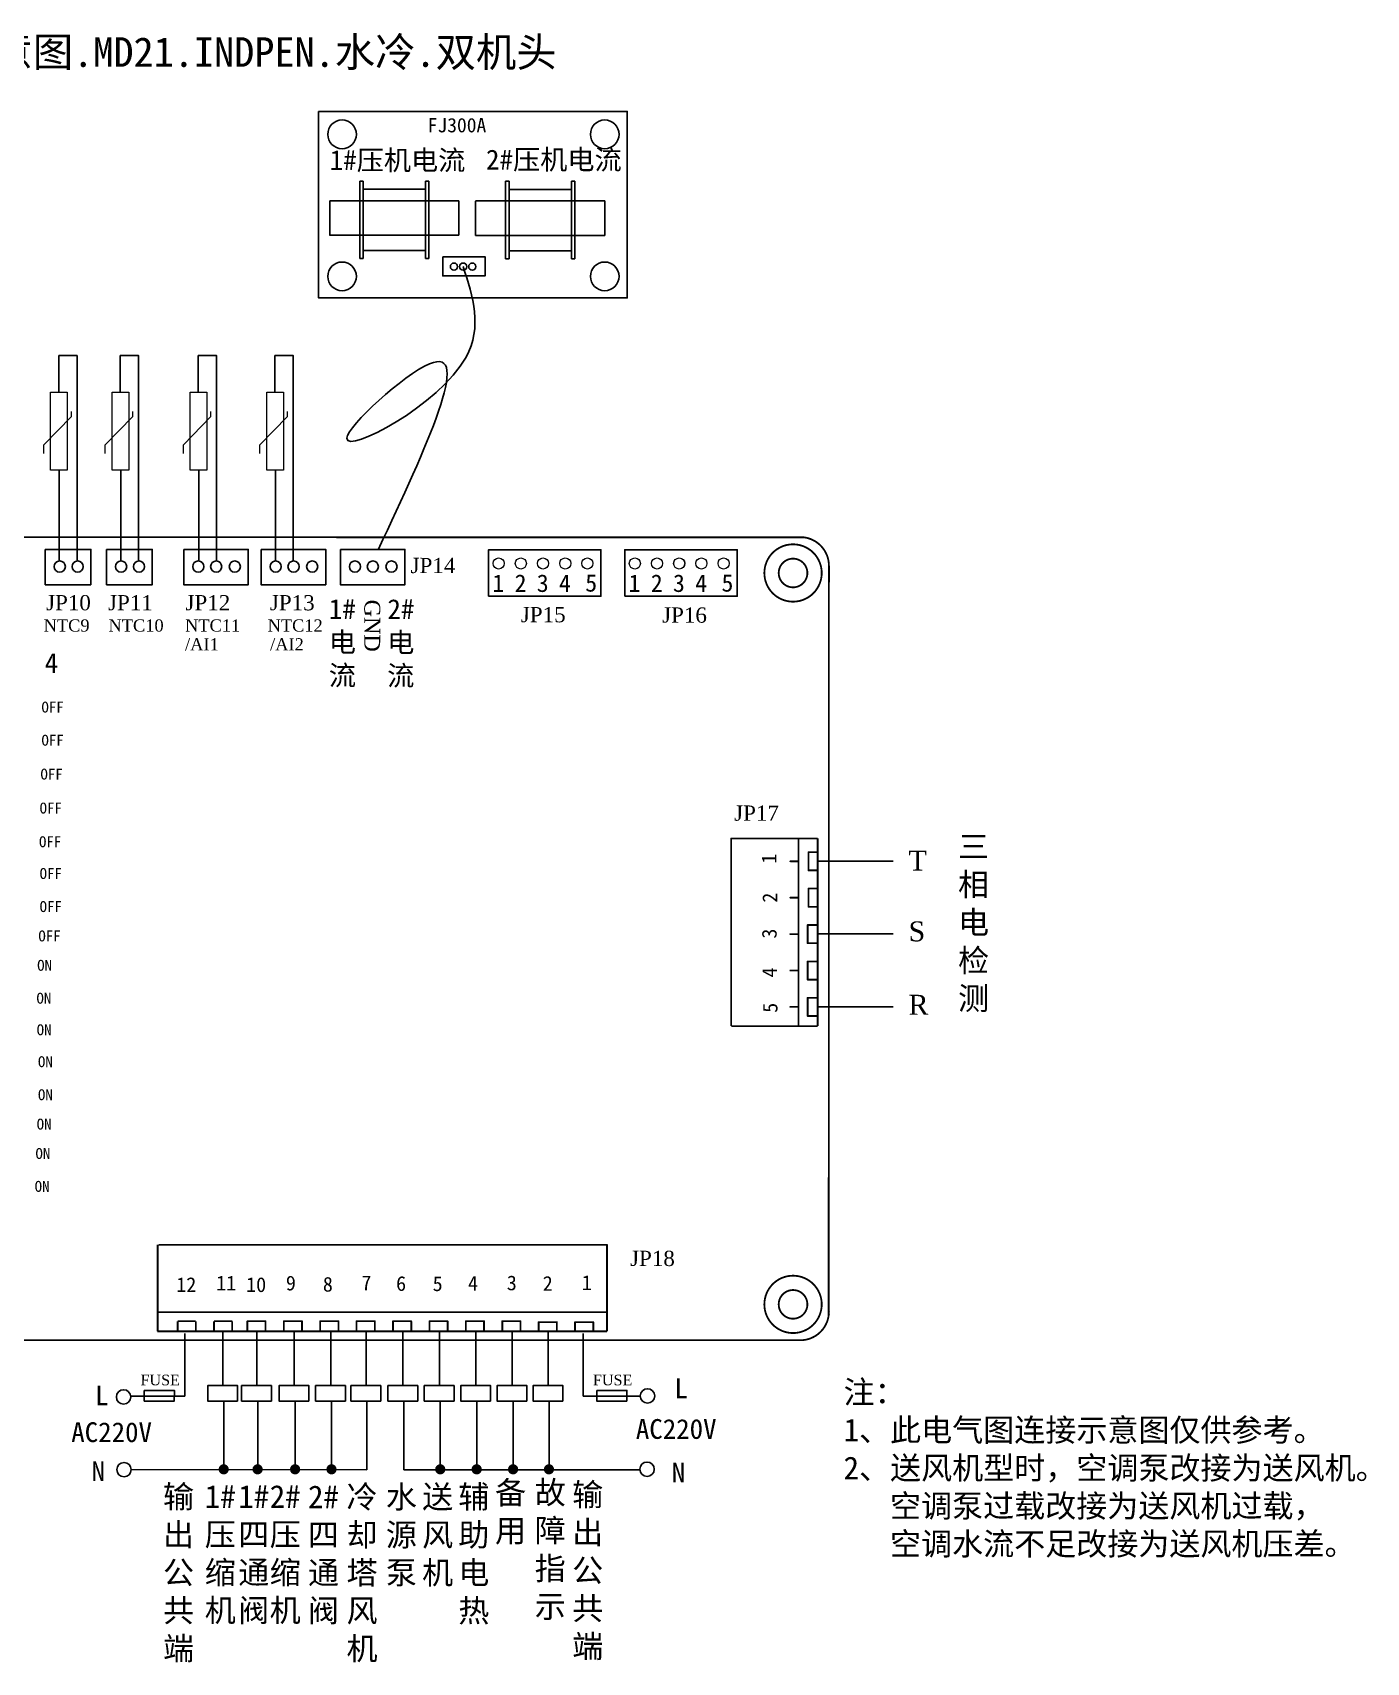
# Model space of a CAD drawing. Extents: x 17916 to 21272, y -627 to 1548.
# Drawn here: x 19532 to 21272, y -577 to 1548 of the extents above; entities that cross this region are included whole.
import ezdxf

# ---------------------------------------------------------------- set-up
doc = ezdxf.new("R2010")
doc.units = 0
doc.linetypes.add('ACAD_ISO07W100', pattern=[3, 0, -3])
doc.layers.get('0').update_dxf_attribs({"linetype": 'CONTINUOUS'})
for name, color, linetype in [('BOTTOMSOLDER', 6, 'CONTINUOUS'), ('KEEPOUTLAYER', 6, 'CONTINUOUS'), ('MECHANICAL1', 251, 'CONTINUOUS'), ('TOPOVERLAY', 2, 'CONTINUOUS')]:
    doc.layers.add(name, color=color, linetype=linetype)

msp = doc.modelspace()

# ---------------------------------------------------------------- hatches: boundary and pattern name
h = msp.add_hatch(color=256)
edge = h.paths.add_edge_path()
edge.add_arc((19781.3, -325.4), 6.71, 180, 540)
h = msp.add_hatch(color=256)
edge = h.paths.add_edge_path()
edge.add_arc((19825.5, -325.4), 6.71, 180, 540)
h = msp.add_hatch(color=256)
edge = h.paths.add_edge_path()
edge.add_arc((19874.4, -325.4), 6.71, 180, 540)
h = msp.add_hatch(color=256)
edge = h.paths.add_edge_path()
edge.add_arc((19921.9, -325.4), 6.71, 180, 540)
h = msp.add_hatch(color=256)
edge = h.paths.add_edge_path()
edge.add_arc((20063.7, -325.4), 6.71, 180, 540)
h = msp.add_hatch(color=256)
edge = h.paths.add_edge_path()
edge.add_arc((20111.2, -325.4), 6.71, 180, 540)
h = msp.add_hatch(color=256)
edge = h.paths.add_edge_path()
edge.add_arc((20158.7, -325.4), 6.71, 180, 540)
h = msp.add_hatch(color=256)
edge = h.paths.add_edge_path()
edge.add_arc((20205.5, -325.4), 6.71, 180, 540)

# ---------------------------------------------------------------- linework, layer by layer
for p, q in [((19958.8, 1354.4), (19963.3, 1354.4)), ((19958.8, 1354.4), (19958.8, 1253.3)), ((19963.3, 1354.4), (19963.3, 1253.3)), ((20044.5, 1343.9), (19963.3, 1343.9)), ((20044.5, 1354.4), (20044.5, 1253.3)), ((20044.5, 1354.4), (20048.9, 1354.4)), ((20048.9, 1354.4), (20048.9, 1253.3)), ((20149, 1354.2), (20149, 1253.1)), ((20149, 1354.2), (20153.5, 1354.2)), ((20153.5, 1354.2), (20153.5, 1253.1)), ((20234.7, 1343.6), (20153.5, 1343.6)), ((20234.7, 1354.2), (20239.1, 1354.2)), ((20234.7, 1354.2), (20234.7, 1253.1)), ((20239.1, 1354.2), (20239.1, 1253.1)), ((19919.6, 1328.7), (20088.1, 1328.7)), ((19919.7, 1328.5), (19919.7, 1283.6)), ((20088.1, 1328.7), (20088.1, 1283.8)), ((20109.8, 1328.5), (20278.3, 1328.5)), ((20109.8, 1328.3), (20109.8, 1283.4)), ((20278.3, 1328.5), (20278.3, 1283.5)), ((19919.6, 1283.8), (20088.1, 1283.8)), ((20109.8, 1283.5), (20278.3, 1283.5)), ((20044.5, 1263.9), (19963.3, 1263.9)), ((20234.7, 1263.7), (20153.5, 1263.7)), ((19958.8, 1253.3), (19963.3, 1253.3)), ((20044.5, 1253.3), (20048.9, 1253.3)), ((20149, 1253.1), (20153.5, 1253.1)), ((20234.7, 1253.1), (20239.1, 1253.1)), ((19566.1, 1126.9), (19566.1, 1079.1)), ((19646.4, 1126.9), (19646.4, 1079.1)), ((19748.1, 1126.9), (19748.1, 1079.1)), ((19848, 1126.9), (19848, 1079.1)), ((19566.8, 859.4), (19566.9, 977.4)), ((19647.1, 859.4), (19647.2, 977.4)), ((19748.8, 859.4), (19748.9, 977.4)), ((19848.7, 859.4), (19848.8, 977.4))]:
    msp.add_line(p, q)
at = {"lineweight": 13}
for p, q in [((19582.7, 1047.3), (19546.7, 1010.4)), ((19582.7, 1047.3), (19582.7, 1054.1)), ((19663, 1047.3), (19626.9, 1010.4)), ((19663, 1047.3), (19663, 1054.1)), ((19764.7, 1047.3), (19728.7, 1010.4)), ((19764.7, 1047.3), (19764.7, 1054.1)), ((19864.6, 1047.3), (19828.6, 1010.4)), ((19864.6, 1047.3), (19864.6, 1054.1)), ((19546.7, 999.2), (19546.7, 1010.4)), ((19626.9, 999.2), (19626.9, 1010.4)), ((19728.7, 999.2), (19728.7, 1010.4)), ((19828.2, 999.2), (19828.2, 1010.4))]:
    msp.add_line(p, q, dxfattribs=at)
at = {"linetype": 'Continuous'}
for p, q in [((20557, 467.6), (20654.3, 467.6)), ((20557, 372.8), (20654.3, 372.8)), ((20557, 277.5), (20654.3, 277.5))]:
    msp.add_line(p, q, dxfattribs=at)
for points in [[(19905.1, 1445.2), (20307.6, 1445.2), (20307.6, 1202.2), (19905.1, 1202.2)], [(20067, 1255.7), (20122.2, 1255.7), (20122.2, 1230.8), (20067, 1230.8)]]:
    msp.add_lwpolyline(points, close=True)
at = {"linetype": 'Continuous', "flags": 128}
for points in [[(19566.1, 1126.9), (19590, 1126.9), (19590, 859)], [(19646.4, 1126.9), (19670.3, 1126.9), (19670.3, 859)], [(19748.1, 1126.9), (19772, 1126.9), (19772, 859)], [(19848, 1126.9), (19871.9, 1126.9), (19871.9, 859)], [(19548.6, 874.1), (19548.6, 828), (19608, 828), (19608.1, 874.1), (19548.6, 874.1)], [(19628.6, 874.1), (19628.6, 828), (19688, 828), (19688.1, 874.1), (19628.6, 874.1)], [(19729.2, 874.1), (19729.2, 828), (19813.4, 828), (19813.4, 874.1), (19729.2, 874.1)], [(19830, 874.1), (19830, 828), (19914.3, 828), (19914.3, 874.1), (19830, 874.1)], [(19933.4, 874.1), (19933.4, 828), (20017.7, 828), (20017.7, 874.1), (19933.4, 874.1)], [(19677.7, -222.5), (19677.7, -236.5), (19716.9, -236.5), (19717, -222.5), (19677.7, -222.5)], [(20267.7, -222.5), (20267.7, -236.5), (20307, -236.5), (20307.1, -222.5), (20267.7, -222.5)]]:
    msp.add_lwpolyline(points, dxfattribs=at)
at = {"lineweight": 13}
for points in [[(19555.5, 1079.3), (19577.3, 1079.3), (19577.3, 977.6), (19555.5, 977.6)], [(19635.8, 1079.3), (19657.6, 1079.3), (19657.6, 977.6), (19635.8, 977.6)], [(19737.5, 1079.3), (19759.3, 1079.3), (19759.3, 977.6), (19737.5, 977.6)], [(19837.4, 1079.3), (19859.2, 1079.3), (19859.2, 977.6), (19837.4, 977.6)]]:
    msp.add_lwpolyline(points, close=True, dxfattribs=at)
for points in [[(20126.8, 813.1), (20273.3, 813.1), (20273.3, 873.7), (20126.8, 873.7), (20126.8, 813.1)], [(20304.4, 813.1), (20451, 813.1), (20451, 873.7), (20304.4, 873.7), (20304.4, 813.1)]]:
    msp.add_lwpolyline(points)
for centre, radius in [((19935.7, 1415.4), 18.7), ((20278.2, 1415.4), 18.7), ((19935.7, 1230.2), 18.7), ((20081.6, 1242.9), 4.68), ((20093.6, 1242.9), 4.68), ((20105.5, 1242.9), 4.68), ((20278.2, 1230.2), 18.7)]:
    msp.add_circle(centre, radius)
at = {"linetype": 'Continuous'}
for centre in [(19567.5, 851.8), (19590.9, 851.8), (19647.5, 851.8), (19670.9, 851.8), (19748.1, 851.8), (19771.5, 851.8), (19795.8, 851.8), (19849, 851.8), (19872.4, 851.8), (19896.7, 851.8), (19952.4, 851.8), (19975.8, 851.8), (20000.1, 851.8)]:
    msp.add_circle(centre, 7.26, dxfattribs=at)
at = {"lineweight": 9}
for centre in [(20139.8, 855.8), (20139.8, 855.8), (20139.8, 855.8), (20168.8, 855.8), (20168.8, 855.8), (20197.7, 855.8), (20197.7, 855.8), (20226.7, 855.8), (20226.7, 855.8), (20255.6, 855.8), (20317.5, 855.8), (20317.5, 855.8), (20317.5, 855.8), (20346.4, 855.8), (20346.4, 855.8), (20375.3, 855.8), (20375.4, 855.8), (20404.3, 855.8), (20404.3, 855.8), (20433.2, 855.8)]:
    msp.add_circle(centre, 7.24, dxfattribs=at)
msp.add_spline([(20093.6, 1242.9), (20097.3, 1124.9), (19941.9, 1019.1), (20049.7, 1116.2), (19983.2, 874.5)], degree=3)
at = {"layer": 'BOTTOMSOLDER', "color": 7, "linetype": 'Continuous'}
for p, q in [((19730.4, -230.2), (19730.4, -148.4)), ((19780.2, -144.3), (19780.2, -216.1)), ((19824.4, -144.3), (19824.4, -216.1)), ((19873.3, -144.3), (19873.3, -216.1)), ((19920.8, -144.3), (19920.8, -216.1)), ((19966.9, -144.3), (19966.9, -216.1)), ((20015.1, -144.3), (20015.1, -216.1)), ((20062.6, -144.3), (20062.6, -216.1)), ((20110.1, -144.3), (20110.1, -216.1)), ((20157.6, -144.3), (20157.6, -216.1)), ((20204.4, -144.3), (20204.4, -216.1)), ((20250, -229.9), (20250, -148.4)), ((19660.1, -230.2), (19730.4, -230.2)), ((20324.3, -229.9), (20250, -229.9)), ((19781.4, -325.9), (19781.4, -236.5)), ((19825.6, -325.9), (19825.6, -236.5)), ((19874.5, -325.9), (19874.5, -236.5)), ((19922, -325.9), (19922, -236.5)), ((19968.1, -325.9), (19968.1, -236.5)), ((20016.3, -325.9), (20016.3, -236.5)), ((20063.8, -325.9), (20063.8, -236.5)), ((20111.3, -325.9), (20111.3, -236.5)), ((20158.8, -325.9), (20158.8, -236.5)), ((20205.6, -325.9), (20205.6, -236.5)), ((19968.1, -325.9), (19660.7, -325.8)), ((20016.3, -325.9), (20324.2, -326.1))]:
    msp.add_line(p, q, dxfattribs=at)
for points in [[(19799.4, -236.4), (19760.5, -236.4), (19760.5, -216.1), (19799.4, -216.1)], [(19843.5, -236.4), (19804.6, -236.4), (19804.6, -216.1), (19843.5, -216.1)], [(19892.4, -236.4), (19853.5, -236.4), (19853.5, -216.1), (19892.4, -216.1)], [(19940, -236.4), (19901.1, -236.4), (19901.1, -216.1), (19940, -216.1)], [(19986, -236.4), (19947.1, -236.4), (19947.1, -216.1), (19986, -216.1)], [(20034.3, -236.4), (19995.4, -236.4), (19995.4, -216.1), (20034.3, -216.1)], [(20081.8, -236.4), (20042.9, -236.4), (20042.9, -216.1), (20081.8, -216.1)], [(20129.3, -236.4), (20090.4, -236.4), (20090.4, -216.1), (20129.3, -216.1)], [(20176.8, -236.4), (20137.9, -236.4), (20137.9, -216.1), (20176.8, -216.1)], [(20223.6, -236.4), (20184.7, -236.4), (20184.7, -216.1), (20223.6, -216.1)]]:
    msp.add_lwpolyline(points, close=True, dxfattribs=at)
for centre in [(19650.7, -231), (20334, -229.7), (19651.3, -325.8), (20333.4, -325.3)]:
    msp.add_circle(centre, 9.37, dxfattribs=at)
at = {"layer": 'KEEPOUTLAYER', "color": 7, "const_width": 2.37}
for points in [[(20537.3, 889.9), (18617.4, 890.2)], [(20570.6, 852.8), (20570.3, -123.8)], [(20533.2, -157.1), (18617.4, -157.1)]]:
    msp.add_lwpolyline(points, dxfattribs=at)
at = {"layer": 'KEEPOUTLAYER', "color": 7}
for points, const_width in [([(20486.4, 843.4, 1), (20561.2, 843.4, 1)], 2.37), ([(20533.8, 890.2, 1), (20532.6, 890.2, 1)], 1.19), ([(20533.8, 890.2, 1), (20532.6, 890.2, 1)], 1.19), ([(20487, 843.4, 1), (20485.9, 843.4, 1)], 1.19), ([(20561.8, 843.4, 1), (20560.6, 843.4, 1)], 1.19), ([(20486.4, -110.3, 1), (20561.2, -110.3, 1)], 2.37), ([(20487, -110.3, 1), (20485.9, -110.3, 1)], 1.19), ([(20561.8, -110.3, 1), (20560.6, -110.3, 1)], 1.19), ([(20571.2, -119.7, 1), (20570, -119.7, 1)], 1.19), ([(20571.2, -119.7, 1), (20570, -119.7, 1)], 1.19)]:
    msp.add_lwpolyline(points, format="xyb", close=True, dxfattribs=dict(at, const_width=const_width))
at = {"layer": 'KEEPOUTLAYER', "color": 7, "const_width": 2.37}
for points in [[(20533.2, 890.2, -0.414214), (20570.6, 852.8)], [(20570.6, -119.7, -0.414214), (20533.2, -157.1)]]:
    msp.add_lwpolyline(points, format="xyb", dxfattribs=at)
at = {"layer": 'MECHANICAL1', "color": 7}
for points, const_width in [([(20505.1, 843.4, 1), (20542.5, 843.4, 1)], 2.37), ([(20505.7, 843.4, 1), (20504.5, 843.4, 1)], 1.19), ([(20543.1, 843.4, 1), (20541.9, 843.4, 1)], 1.19), ([(20505.1, -110.3, 1), (20542.5, -110.3, 1)], 2.37), ([(20505.7, -110.3, 1), (20504.5, -110.3, 1)], 1.19), ([(20543.1, -110.3, 1), (20541.9, -110.3, 1)], 1.19)]:
    msp.add_lwpolyline(points, format="xyb", close=True, dxfattribs=dict(at, const_width=const_width))
at = {"layer": 'TOPOVERLAY', "color": 7, "const_width": 1.19}
for points in [[(20537.3, 890.2, 1), (20536.2, 890.2, 1)], [(20443.1, 497.8, 1), (20443.1, 496.6, 1)], [(20443.1, 497.8, 1), (20443.1, 496.6, 1)], [(20531, 497.8, 1), (20531, 496.6, 1)], [(20520.3, 468.1, 1), (20520.3, 466.9, 1)], [(20531, 468.1, 1), (20531, 466.9, 1)], [(20544, 480, 1), (20544, 478.8, 1)], [(20544, 480, 1), (20544, 478.8, 1)], [(20544, 456.2, 1), (20544, 455, 1)], [(20544, 456.2, 1), (20544, 455, 1)], [(20544, 432.5, 1), (20544, 431.3, 1)], [(20544, 432.5, 1), (20544, 431.3, 1)], [(20520.3, 420.6, 1), (20520.3, 419.4, 1)], [(20531, 420.6, 1), (20531, 419.4, 1)], [(20544, 408.7, 1), (20544, 407.6, 1)], [(20544, 408.7, 1), (20544, 407.6, 1)], [(20542.8, 385, 1), (20542.8, 383.8, 1)], [(20542.8, 385, 1), (20542.8, 383.8, 1)], [(20520.3, 373.1, 1), (20520.3, 371.9, 1)], [(20531, 373.1, 1), (20531, 371.9, 1)], [(20542.8, 361.3, 1), (20542.8, 360.1, 1)], [(20542.8, 361.3, 1), (20542.8, 360.1, 1)], [(20554.7, 361.3, 1), (20554.7, 360.1, 1)], [(20520.3, 325.6, 1), (20520.3, 324.5, 1)], [(20531, 325.6, 1), (20531, 324.5, 1)], [(20542.8, 337.5, 1), (20542.8, 336.3, 1)], [(20542.8, 337.5, 1), (20542.8, 336.3, 1)], [(20554.7, 337.5, 1), (20554.7, 336.3, 1)], [(20531, 307.8, 1), (20531, 306.7, 1)], [(20542.8, 313.8, 1), (20542.8, 312.6, 1)], [(20542.8, 313.8, 1), (20542.8, 312.6, 1)], [(20554.7, 313.8, 1), (20554.7, 312.6, 1)], [(20520.3, 278.2, 1), (20520.3, 277, 1)], [(20531, 296, 1), (20531, 294.8, 1)], [(20531, 278.2, 1), (20531, 277, 1)], [(20542.8, 290, 1), (20542.8, 288.8, 1)], [(20542.8, 290, 1), (20542.8, 288.8, 1)], [(20554.7, 290, 1), (20554.7, 288.8, 1)], [(20542.8, 266.3, 1), (20542.8, 265.1, 1)], [(20542.8, 266.3, 1), (20542.8, 265.1, 1)], [(20554.7, 266.3, 1), (20554.7, 265.1, 1)], [(19795, -32.6, 1), (19793.8, -32.6, 1)], [(19795, -32.6, 1), (19793.8, -32.6, 1)], [(20281.7, -32.6, 1), (20280.5, -32.6, 1)], [(20281.7, -32.6, 1), (20280.5, -32.6, 1)], [(19795, -120.4, 1), (19793.8, -120.4, 1)], [(20281.7, -120.4, 1), (20280.5, -120.4, 1)], [(20571.2, -123.2, 1), (20570, -123.2, 1)], [(19795, -145.5, 1), (19793.8, -145.5, 1)], [(19795, -145.5, 1), (19793.8, -145.5, 1)], [(19812.8, -132.3, 1), (19811.6, -132.3, 1)], [(19812.8, -132.3, 1), (19811.6, -132.3, 1)], [(19836.5, -132.3, 1), (19835.3, -132.3, 1)], [(19836.5, -132.3, 1), (19835.3, -132.3, 1)], [(19860.3, -132.3, 1), (19859.1, -132.3, 1)], [(19860.3, -132.3, 1), (19859.1, -132.3, 1)], [(19884, -132.3, 1), (19882.8, -132.3, 1)], [(19884, -132.3, 1), (19882.8, -132.3, 1)], [(19907.7, -132.3, 1), (19906.6, -132.3, 1)], [(19907.7, -132.3, 1), (19906.6, -132.3, 1)], [(19931.5, -132.3, 1), (19930.3, -132.3, 1)], [(19931.5, -132.3, 1), (19930.3, -132.3, 1)], [(19955.2, -132.3, 1), (19954, -132.3, 1)], [(19955.2, -132.3, 1), (19954, -132.3, 1)], [(19955.2, -144.2, 1), (19954, -144.2, 1)], [(19979, -132.3, 1), (19977.8, -132.3, 1)], [(19979, -132.3, 1), (19977.8, -132.3, 1)], [(19979, -144.2, 1), (19977.8, -144.2, 1)], [(20002.7, -132.3, 1), (20001.5, -132.3, 1)], [(20002.7, -132.3, 1), (20001.5, -132.3, 1)], [(20002.7, -144.2, 1), (20001.5, -144.2, 1)], [(20026.4, -132.3, 1), (20025.3, -132.3, 1)], [(20026.4, -132.3, 1), (20025.3, -132.3, 1)], [(20026.4, -144.2, 1), (20025.3, -144.2, 1)], [(20050.2, -132.3, 1), (20049, -132.3, 1)], [(20050.2, -132.3, 1), (20049, -132.3, 1)], [(20050.2, -144.2, 1), (20049, -144.2, 1)], [(20073.9, -132.3, 1), (20072.7, -132.3, 1)], [(20073.9, -132.3, 1), (20072.7, -132.3, 1)], [(20073.9, -144.2, 1), (20072.7, -144.2, 1)], [(20097.7, -132.3, 1), (20096.5, -132.3, 1)], [(20097.7, -132.3, 1), (20096.5, -132.3, 1)], [(20097.7, -144.2, 1), (20096.5, -144.2, 1)], [(20121.4, -132.3, 1), (20120.2, -132.3, 1)], [(20121.4, -132.3, 1), (20120.2, -132.3, 1)], [(20121.4, -144.2, 1), (20120.2, -144.2, 1)], [(20145.1, -132.3, 1), (20144, -132.3, 1)], [(20145.1, -132.3, 1), (20144, -132.3, 1)], [(20145.1, -144.2, 1), (20144, -144.2, 1)], [(20168.9, -132.3, 1), (20167.7, -132.3, 1)], [(20168.9, -132.3, 1), (20167.7, -132.3, 1)], [(20192.6, -133.5, 1), (20191.4, -133.5, 1)], [(20192.6, -133.5, 1), (20191.4, -133.5, 1)], [(20216.4, -133.5, 1), (20215.2, -133.5, 1)], [(20216.4, -133.5, 1), (20215.2, -133.5, 1)], [(20240.1, -133.5, 1), (20238.9, -133.5, 1)], [(20240.1, -133.5, 1), (20238.9, -133.5, 1)], [(20263.9, -133.5, 1), (20262.7, -133.5, 1)], [(20263.9, -133.5, 1), (20262.7, -133.5, 1)]]:
    msp.add_lwpolyline(points, format="xyb", close=True, dxfattribs=at)
at = {"layer": 'TOPOVERLAY', "color": 7, "const_width": 2.37}
for points in [[(20443.1, 497.2), (20555.9, 497.2)], [(20443.1, 497.2), (20443.2, 252.5)], [(20531, 497.2), (20531, 295.4)], [(20555.9, 497.2), (20556, 252.5)], [(20520.3, 467.5), (20531, 467.5)], [(20544, 479.4), (20544, 455.6)], [(20544, 479.4), (20555.9, 479.4)], [(20544, 455.6), (20555.9, 455.6)], [(20544, 431.9), (20555.9, 431.9)], [(20544, 431.9), (20544, 408.1)], [(20520.3, 420), (20531, 420)], [(20544, 408.1), (20555.9, 408.1)], [(20542.8, 384.4), (20554.7, 384.4)], [(20542.8, 384.4), (20542.8, 360.7)], [(20520.3, 372.5), (20531, 372.5)], [(20542.8, 360.7), (20554.7, 360.7)], [(20520.3, 325.1), (20531, 325.1)], [(20542.8, 336.9), (20542.8, 313.2)], [(20542.8, 336.9), (20554.7, 336.9)], [(20531, 307.2), (20531, 252.5)], [(20542.8, 313.2), (20554.7, 313.2)], [(20520.3, 277.6), (20531, 277.6)], [(20542.8, 289.4), (20542.8, 265.7)], [(20542.8, 289.4), (20554.7, 289.4)], [(20542.8, 265.7), (20554.7, 265.7)], [(20443.2, 252.5), (20556, 252.5)], [(19695.1, -32.6), (19695.1, -145.4)], [(20281.1, -32.6), (19696.6, -32.6)], [(20281.1, -32.6), (20281.1, -145.4)], [(20091.1, -120.4), (19695.1, -120.4)], [(20281.1, -120.4), (20079.3, -120.4)], [(20281.1, -145.4), (19694.9, -145.4)], [(19744.9, -132.3), (19721.2, -132.3)], [(19721.2, -132.3), (19721.2, -144.2)], [(19744.9, -132.3), (19744.9, -144.2)], [(19768.7, -132.3), (19768.7, -144.2)], [(19792.4, -132.3), (19768.7, -132.3)], [(19792.4, -132.3), (19792.4, -144.2)], [(19835.9, -132.3), (19812.2, -132.3)], [(19812.2, -132.3), (19812.2, -144.2)], [(19835.9, -132.3), (19835.9, -144.2)], [(19859.7, -132.3), (19859.7, -144.2)], [(19883.4, -132.3), (19859.7, -132.3)], [(19883.4, -132.3), (19883.4, -144.2)], [(19930.9, -132.3), (19907.1, -132.3)], [(19907.1, -132.3), (19907.1, -144.2)], [(19930.9, -132.3), (19930.9, -144.2)], [(19954.6, -132.3), (19954.6, -144.2)], [(19978.4, -132.3), (19954.6, -132.3)], [(19978.4, -132.3), (19978.4, -144.2)], [(20002.1, -132.3), (20002.1, -144.2)], [(20025.9, -132.3), (20002.1, -132.3)], [(20025.9, -132.3), (20025.9, -144.2)], [(20049.6, -132.3), (20049.6, -144.2)], [(20073.3, -132.3), (20049.6, -132.3)], [(20073.3, -132.3), (20073.3, -144.2)], [(20097.1, -132.3), (20097.1, -144.2)], [(20120.8, -132.3), (20097.1, -132.3)], [(20120.8, -132.3), (20120.8, -144.2)], [(20168.3, -132.3), (20144.6, -132.3)], [(20144.6, -132.3), (20144.6, -144.2)], [(20168.3, -132.3), (20168.3, -144.2)], [(20215.8, -133.5), (20192, -133.5)], [(20192, -133.5), (20192, -145.4)], [(20215.8, -133.5), (20215.8, -145.4)], [(20239.5, -133.5), (20239.5, -145.4)], [(20263.3, -133.5), (20239.5, -133.5)], [(20263.3, -133.5), (20263.3, -145.4)]]:
    msp.add_lwpolyline(points, dxfattribs=at)

# ---------------------------------------------------------------- texts
at = {"linetype": 'ACAD_ISO07W100'}
msp.add_text('FJ300A', height=18.72, dxfattribs=at).set_placement((20047.3, 1418))
at = {"linetype": 'ACAD_ISO07W100', "lineweight": 9}
for s, p in [('1', (20131.7, 818.7)), ('2', (20160.7, 818.7)), ('3', (20189.6, 818.7)), ('4', (20218.5, 818.7)), ('5', (20252.8, 819.1)), ('1', (20309.3, 818.7)), ('2', (20338.3, 818.7)), ('3', (20367.2, 818.7)), ('4', (20396.2, 818.7)), ('5', (20430.5, 819.1))]:
    msp.add_text(s, height=22.8, dxfattribs=at).set_placement(p)
at = {"layer": 'BOTTOMSOLDER', "color": 7, "linetype": 'Continuous'}
for s, insert, char_height, width, attachment_point in [('{\\fSimSun|b0|i0|c134|p54;模块机.独立控制.电气连接示意图.MD21.INDPEN.水冷.双机头}', (18795.8, 1542), 38.579, 1610.701, 1), ('{\\fSimSun|b0|i0|c134|p2;\\H0.875x;\\C0;1#压机电流}', (19919.4, 1394.7), 29.676, 190.779, 1), ('{\\fSimSun|b0|i0|c134|p2;\\H0.875x;\\C0;2#压机电流}', (20123.3, 1395.5), 29.676, 190.779, 1), ('{\\fSimSun|b0|i0|c134|p2;\\H0.875x;\\C0;1#电流}', (19936.1, 809.5), 29.676, 8.736, 2), ('4', (19547.9, 739), 25.8, 8.736, 1), ('{\\fSimSun|b0|i0|c134|p54;三相电检测}', (20759.2, 501.5), 29.676, 8.736, 2), ('L', (20369, -206.9), 25.8, 8.736, 1), ('\\pt178.06;{\\fSimSun|b0|i0|c134|p54;注：\\P1、此电气图连接示意图仅供参考。\\P\\pt178.06;2、送风机型时，空调泵改接为送风机。\\P   空调泵过载改接为送风机过载，\\P\\pt178.06;   空调水流不足改接为送风机压差。}', (20589.7, -209.8), 29.676, 1085.001, 1), ('L', (19613.6, -216.1), 25.8, 8.736, 1), ('AC220V', (19582.5, -264.1), 25.78, 8.736, 1), ('AC220V', (20318.8, -259.9), 25.78, 8.736, 1), ('N', (19609, -314.8), 25.8, 8.736, 1), ('N', (20365.6, -316.6), 25.8, 8.736, 1), ('{\\fSimSun|b0|i0|c134|p54;备用}', (20155.4, -341), 29.676, 8.736, 2), ('{\\fSimSun|b0|i0|c134|p54;故障指示}', (20207.2, -340.8), 29.676, 8.736, 2), ('{\\fSimSun|b0|i0|c134|p54;输出公共端}', (20256, -343.4), 29.676, 8.736, 2), ('{\\fSimSun|b0|i0|c134|p54;输出公共端}', (19722.4, -346.2), 29.676, 8.736, 2), ('{\\fSimSun|b0|i0|c134|p54;1#压缩机}', (19776.8, -346), 29.676, 8.736, 2), ('{\\fSimSun|b0|i0|c134|p54;1#四通阀}', (19820.4, -346), 29.676, 8.736, 2), ('{\\fSimSun|b0|i0|c134|p54;2#压缩机}', (19861.5, -346), 29.676, 8.736, 2), ('{\\fSimSun|b0|i0|c134|p54;2#四通阀}', (19911.4, -346.4), 29.676, 8.736, 2), ('{\\fSimSun|b0|i0|c134|p54;冷却塔风机}', (19961.7, -346.4), 29.676, 8.736, 2), ('{\\fSimSun|b0|i0|c134|p54;水源泵}', (20013, -346.4), 29.676, 8.736, 2), ('{\\fSimSun|b0|i0|c134|p54;送风机}', (20060.3, -346.4), 29.676, 8.736, 2), ('{\\fSimSun|b0|i0|c134|p54;辅助电热}', (20107.5, -346.4), 29.676, 8.736, 2)]:
    msp.add_mtext(s, dxfattribs=dict(at, insert=insert, char_height=char_height, width=width, attachment_point=attachment_point))
for s, insert, char_height, width, attachment_point, rotation in [('{\\fTimes New Roman|b0|i0|c186|p18;\\H0.875x;\\C0;JP14}', (20025.1, 863.2), 22.702, 6.683, 1, 359.8614), ('{\\fTimes New Roman|b0|i0|c186|p18;\\H0.875x;\\C0;JP10}', (19549.7, 814.7), 22.702, 6.683, 1, 359.8614), ('{\\fTimes New Roman|b0|i0|c186|p18;\\H0.875x;\\C0;JP11}', (19630.5, 814.7), 22.702, 6.683, 1, 359.8614), ('{\\fTimes New Roman|b0|i0|c186|p18;\\H0.875x;\\C0;JP12}', (19731.5, 814.7), 22.702, 6.683, 1, 359.8614), ('{\\fTimes New Roman|b0|i0|c186|p18;\\H0.875x;\\C0;JP13}', (19841.6, 814.7), 22.702, 6.683, 1, 359.8614), ('{\\fSimSun|b0|i0|c134|p2;\\H0.875x;\\C0;2#电流}', (20012.4, 809.2), 29.676, 8.736, 2, 359.8614), ('{\\fTimes New Roman|b0|i0|c186|p18;\\H0.875x;\\C0;GND}', (19985.5, 808.6), 23.741, 6.989, 1, 269.8614), ('{\\fTimes New Roman|b0|i0|c186|p18;\\H0.875x;\\C0;JP15}', (20168.9, 799.1), 22.702, 6.683, 1, 359.8614), ('{\\fTimes New Roman|b0|i0|c186|p18;\\H0.875x;\\C0;JP16}', (20353.1, 798.6), 22.702, 6.683, 1, 359.8614), ('{\\fTimes New Roman|b0|i0|c186|p18;\\H0.875x;\\C0;NTC9}', (19546.4, 783), 18.162, 5.346, 1, 359.8614), ('{\\fTimes New Roman|b0|i0|c186|p18;\\H0.875x;\\C0;NTC10}', (19631, 783), 18.162, 5.346, 1, 359.8614), ('{\\fTimes New Roman|b0|i0|c186|p18;\\H0.875x;\\C0;NTC11}', (19730.9, 783), 18.162, 5.346, 1, 359.8614), ('{\\fTimes New Roman|b0|i0|c186|p18;\\H0.875x;\\C0;NTC12}', (19838.5, 783), 18.162, 5.346, 1, 359.8614), ('{\\fTimes New Roman|b0|i0|c186|p18;\\H0.875x;\\C0;/AI1}', (19730.9, 758.4), 18.162, 5.346, 1, 359.8614), ('{\\fTimes New Roman|b0|i0|c186|p18;\\H0.875x;\\C0;/AI2}', (19841.8, 758.4), 18.162, 5.346, 1, 359.8614), ('{\\fTimes New Roman|b0|i0|c186|p18;\\H0.875x;\\C0;JP17}', (20447, 540.3), 22.702, 6.683, 1, 359.8614), ('{\\fTimes New Roman|b0|i0|c186|p18;\\H0.875x;\\C0;T}', (20674.4, 481.4), 29.676, 8.736, 1, 359.8614), ('{\\fTimes New Roman|b0|i0|c186|p18;\\H0.875x;\\C0;S}', (20674.4, 389.1), 29.676, 8.736, 1, 359.8614), ('{\\fTimes New Roman|b0|i0|c186|p18;\\H0.875x;\\C0;R}', (20674.4, 293.4), 29.676, 8.736, 1, 359.8614), ('{\\fTimes New Roman|b0|i0|c186|p18;\\H0.875x;\\C0;JP18}', (20311.3, -40.3), 22.702, 6.683, 1, 359.8614), ('{\\fTimes New Roman|b0|i0|c186|p18;\\H0.875x;\\C0;FUSE}', (19672.8, -201.9), 15.892, 4.678, 1, 359.8614), ('{\\fTimes New Roman|b0|i0|c186|p18;\\H0.875x;\\C0;FUSE}', (20262.9, -201.9), 15.892, 4.678, 1, 359.8614)]:
    msp.add_mtext(s, dxfattribs=dict(at, insert=insert, char_height=char_height, width=width, attachment_point=attachment_point, rotation=rotation))
at = {"layer": 'TOPOVERLAY', "color": 7}
for s, height, p in [('OFF', 14.24, (19543.6, 661.4)), ('OFF', 14.24, (19543.6, 618.2)), ('OFF', 14.24, (19542.3, 574)), ('OFF', 14.24, (19541.2, 529.7)), ('OFF', 14.24, (19540.4, 485.8)), ('OFF', 14.24, (19541.2, 444.4)), ('OFF', 14.24, (19541.2, 401.3)), ('OFF', 14.24, (19539.6, 363)), ('ON', 14.24, (19538, 324.7)), ('ON', 14.24, (19537.1, 281.8)), ('ON', 14.24, (19537.4, 240.6)), ('ON', 14.24, (19539, 199)), ('ON', 14.24, (19539, 155.9)), ('ON', 14.24, (19537.4, 117.6)), ('ON', 14.24, (19535.8, 79.3)), ('ON', 14.24, (19534.8, 36.4)), ('12', 19.23, (19719.4, -94.2)), ('11', 19.23, (19771.4, -92.1)), ('10', 19.23, (19810.5, -94.2)), ('9', 19.2, (19862.4, -92.1)), ('8', 19.2, (19910.6, -93.7)), ('7', 19.2, (19960.9, -91.8)), ('6', 19.2, (20006.1, -92.7)), ('5', 19.2, (20053.8, -93)), ('4', 19.2, (20099.9, -92.4)), ('3', 19.2, (20150.5, -91.9)), ('2', 19.2, (20197.4, -92.6)), ('1 ', 19.23, (20248.3, -91.6))]:
    msp.add_text(s, height=height, dxfattribs=at).set_placement(p)
for s, height, p in [('1 ', 19.23, (20502.1, 464.4)), ('2', 19.2, (20503.1, 413.5)), ('3', 19.2, (20502.4, 366.6)), ('4', 19.2, (20502.9, 316)), ('5', 19.2, (20503.5, 269.9))]:
    msp.add_text(s, height=height, rotation=90, dxfattribs=at).set_placement(p)

doc.saveas('drawing.dxf')
